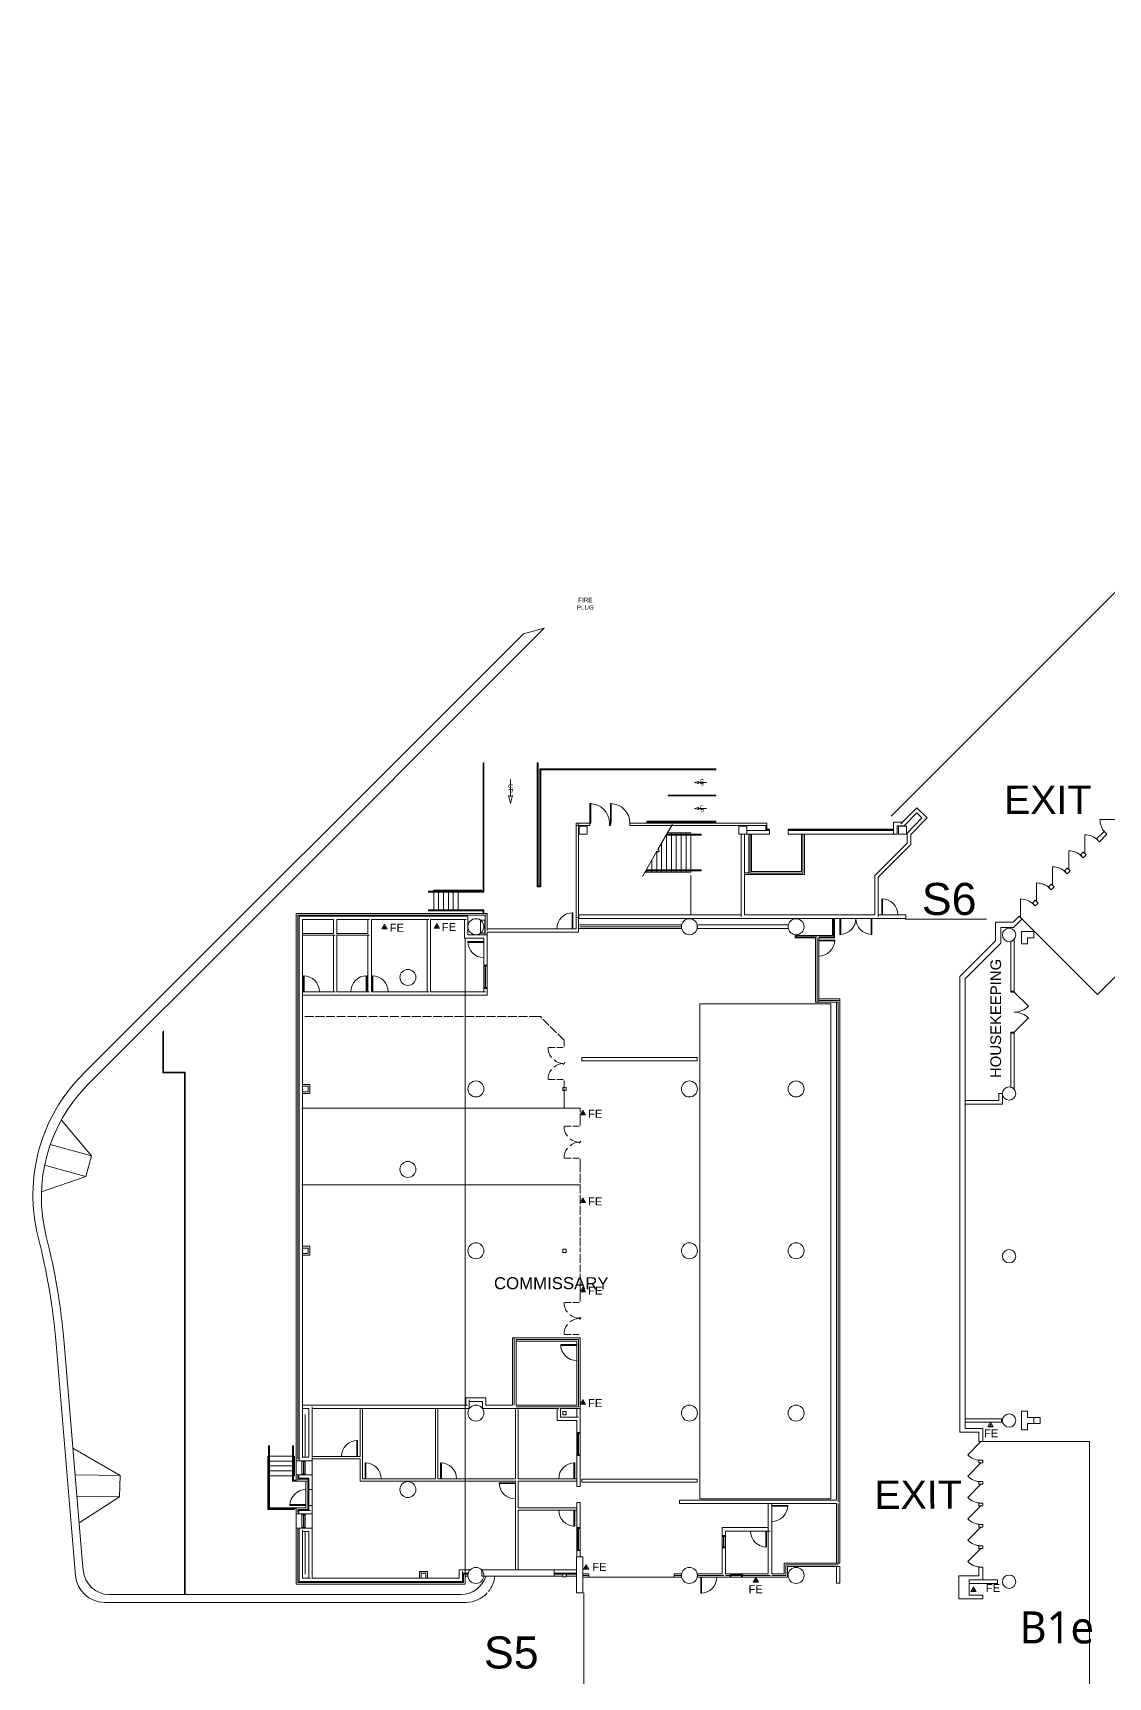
# Model space of a CAD drawing. Header units: inches. Extents: x -357 to 23496, y 116 to 10306.
# Drawn here: x -357 to 2060, y 5289 to 8987 of the extents above; entities that cross this region are included whole.
import ezdxf
from ezdxf.enums import TextEntityAlignment as Align

# ---------------------------------------------------------------- set-up
doc = ezdxf.new("R2010")
doc.units = ezdxf.units.IN
doc.header["$MEASUREMENT"] = 0
for name, color, linetype, true_color in [('Building', 7, 'Continuous', 0xffffff), ('Columns', 7, 'Continuous', 0xffffff), ('Exit Text', 7, 'Continuous', 0xffffff), ('Fire', 7, 'Continuous', 0xffffff), ('Text', 7, 'Continuous', 0xffffff)]:
    doc.layers.add(name, color=color, linetype=linetype, true_color=true_color)
doc.styles.add('Arial', font='Arial.ttf')
doc.styles.add('Trebuchet MS', font='trebuc.ttf')

msp = doc.modelspace()

# ---------------------------------------------------------------- linework, layer by layer
at = {"layer": 'Building', "color": 18, "lineweight": 5, "true_color": 0x000000, "transparency": 33554687}
for points in [[(12373.1, 8986.6), (12373.1, 7911.7), (2258.7, 7911.7), (1572, 7225.1)], [(-245, 6644.3), (745.7, 7635)], [(792.1, 7647.4), (118.8, 6974.1)], [(745.7, 7635), (792.1, 7647.4)], [(2810, 7239.9), (2810, 7205.9), (2398.5, 7205.9), (2238.7, 7365.7), (2231.3, 7358.3), (2401, 7188.6), (2036.1, 6823.7), (1860, 6999.8), (1846.5, 6986.3), (1806.6, 6986.3), (1806.6, 6944.2), (1726.5, 6864.1), (1726.5, 5839.1), (1769.5, 5839.1), (1769.5, 5818.1), (2018.5, 5818.1), (2018.5, 4822.2)], [(531.8, 7054.3), (656.8, 7054.3), (656.8, 7345.1), (654.8, 7345.1), (654.8, 7056.3), (531.8, 7056.3), (531.8, 7054.3)], [(784.7, 7066.2), (784.7, 7329), (1178, 7329), (1178, 7331), (782.7, 7331), (782.7, 7068.2), (778.7, 7068.2), (778.7, 7345.1), (776.7, 7345.1), (776.7, 7066.2), (784.7, 7066.2)], [(864.1, 7203.6), (895, 7203.6), (895, 7253.1), (896.8, 7253.1), (896.8, 7209.1), (895, 7209.1), (864.1, 7209.1)], [(941, 7209.1), (939, 7209.1), (939, 7203.6), (941, 7203.6), (941, 7253.1), (942.8, 7253.1), (942.8, 7209.1), (941, 7209.1)], [(1071, 7270.3), (1178, 7270.3), (1178, 7272.3), (1071, 7272.3), (1071, 7270.3)], [(1025, 7209.1), (1025, 7211.6), (1178, 7211.6), (1178, 7213.6), (1023, 7213.6), (1023, 7209.1)], [(1629.9, 7232.3), (1641.6, 7220.8), (1608.3, 7187), (1608.3, 7164.1), (1535.4, 7091.2)], [(1577.8, 7184.6), (1577.8, 7211.4), (1598.1, 7211.4)], [(1594.2, 7207.4), (1627, 7240.7), (1629.8, 7243.6), (1598.1, 7211.4)], [(1601.5, 7203.4), (1629.9, 7232.3)], [(1629.8, 7243.6), (1652.9, 7220.9), (1616.3, 7183.7)], [(2083.8, 7217.2), (2041.8, 7217.2)], [(864.1, 7209.1), (864.1, 6971.3), (664.1, 6971.3)], [(864.1, 6997), (869.6, 6997), (869.6, 7209.1)], [(888.6, 7184.6), (870.6, 7184.6), (870.6, 7202.6), (888.6, 7202.6), (888.6, 7184.6), (888.6, 7184.6)], [(1292.4, 7209.1), (1292.4, 7203.6), (985, 7203.6), (985, 7209.1), (1292.4, 7209.1)], [(1069, 7187.1), (1122.2, 7187.1), (1122.2, 7099.2), (1019, 7099.2)], [(1047.7, 7149.9), (1080.5, 7207.1)], [(1066.1, 7182.1), (1145.2, 7182.1), (1145.2, 7184.1), (1067.3, 7184.1)], [(1067.2, 7184), (1067.2, 7099.2)], [(1078.2, 7187.1), (1078.2, 7099.2)], [(1089.2, 7187.1), (1089.2, 7099.2)], [(1100.2, 7187.1), (1100.2, 7099.2)], [(1111.2, 7187.1), (1111.2, 7099.2)], [(1247.6, 7184.6), (1229.6, 7184.6), (1229.6, 7202.6), (1247.6, 7202.6), (1247.6, 7184.6), (1247.6, 7184.6)], [(1234.7, 6998.7), (1234.7, 7184.6)], [(1340.6, 7193.8), (1576.6, 7193.8), (1576.6, 7195.8), (1340.6, 7195.8), (1340.6, 7184.6), (1377.4, 7184.6), (1377.4, 7093.6), (1242.7, 7093.6)], [(1242.7, 7184.6), (1242.7, 7002.7), (1535.4, 7002.7), (1535.4, 7091.2), (1539.4, 7095.2), (1608.3, 7164.1)], [(1298.6, 7193.8), (1290.4, 7193.8), (1290.4, 7203.6), (1292.4, 7203.6), (1292.4, 7195.8), (1298.6, 7195.8), (1298.6, 7184.6), (1247.6, 7184.6)], [(1247.6, 7192.6), (1298.6, 7192.6)], [(1251.9, 7184.6), (1251.9, 7093.6)], [(1374, 7184.6), (1374, 7096.9), (1255.2, 7096.9), (1255.2, 7184.6)], [(1370.6, 7184.6), (1370.6, 7100.3), (1258.6, 7100.3), (1258.6, 7184.6)], [(1298.6, 7194.8), (1291.4, 7194.8), (1291.4, 7203.6)], [(1576.6, 7194.8), (1340.6, 7194.8)], [(1577.8, 7192.6), (1340.6, 7192.6)], [(1378, 7184.6), (1585.8, 7184.6), (1585.8, 7203.4), (1601.5, 7203.4)], [(1543.4, 7087.9), (1616.3, 7160.8), (1616.3, 7183.7)], [(1606.6, 7184.6), (1588.6, 7184.6), (1588.6, 7202.6), (1606.6, 7202.6), (1606.6, 7184.6), (1606.6, 7184.6)], [(2007.5, 7182.9), (2007.5, 7140.9)], [(2051, 7190.7), (2034, 7173.8), (2040.4, 7167.4), (2057.3, 7184.4), (2051, 7190.7)], [(1012.9, 7089.1), (1045.7, 7146.4)], [(1045.2, 7099.2), (1045.2, 7145.1)], [(1056.2, 7164.3), (1056.2, 7099.2)], [(1971.4, 7146.8), (1971.4, 7104.8)], [(2010.7, 7137.7), (2004.3, 7131.3), (1997.9, 7137.7), (2004.3, 7144.1), (2010.7, 7137.7)], [(1021.9, 7104.2), (1145.2, 7104.2), (1145.2, 7102.2), (1020.7, 7102.2)], [(1023.2, 7099.2), (1023.2, 7106.5)], [(1034.2, 7099.2), (1034.2, 7125.5)], [(1935.4, 7110.8), (1935.4, 7068.8)], [(1968.2, 7108), (1961.9, 7101.6), (1968.2, 7095.3), (1974.6, 7101.6), (1968.2, 7108)], [(1121.6, 7091.5), (1121.6, 7002.5)], [(1251.9, 7097.8), (1242.7, 7097.8)], [(1341.8, 7100.1), (1293.2, 7100.1)], [(1543.4, 6998.7), (1543.4, 7088.4)], [(1899.3, 7074.7), (1899.3, 7032.7)], [(1938.5, 7065.6), (1932.2, 7059.2), (1925.8, 7065.6), (1932.2, 7071.9), (1938.5, 7065.6)], [(543.8, 7056.3), (543.8, 7058.3), (652.8, 7058.3)], [(543.8, 7014.2), (543.8, 7054.3)], [(554.8, 7014.2), (554.8, 7054.3)], [(565.8, 7014.2), (565.8, 7054.3)], [(576.8, 7014.2), (576.8, 7054.3)], [(587.8, 7014.2), (587.8, 7054.3)], [(598.8, 7014.2), (598.8, 7054.3)], [(1551.3, 7038.9), (1553, 7038.9), (1553, 7002.9), (1551.3, 7002.9), (1551.3, 7038.9), (1551.3, 7038.9)], [(1863.2, 7038.6), (1863.2, 6996.6)], [(1896.1, 7035.9), (1889.7, 7029.5), (1896.1, 7023.1), (1902.5, 7029.5), (1896.1, 7035.9)], [(234.6, 5729.4), (234.6, 7006.3), (664.1, 7006.3), (664.1, 6967.5)], [(661.7, 7002.3), (238.6, 7002.3), (238.6, 5779.2), (241, 5779.2)], [(241, 5775.2), (241, 7000.1), (620.6, 7000.1)], [(248.3, 6961.2), (318.3, 6961.2), (318.3, 6992.5)], [(248.6, 6992.5), (248.6, 5782.8)], [(248.6, 6992.5), (318.3, 6992.5)], [(325.9, 6961.2), (395.9, 6961.2), (395.9, 6992.5), (391.5, 6992.5)], [(399.7, 6992.5), (325.9, 6992.5), (383.9, 6992.5)], [(325.9, 6959.4), (325.9, 6992.5)], [(403.5, 6992.5), (403.5, 6829.6), (532.7, 6829.6)], [(532.7, 6992.5), (403.5, 6992.5), (528.9, 6992.5), (528.9, 6829.6)], [(654.9, 7006.3), (654.9, 7012.3), (531.8, 7012.3), (531.8, 7014.2), (656.8, 7014.2), (656.8, 7006.3)], [(616.8, 6992.5), (536.5, 6992.5), (536.5, 6829.6), (660.3, 6829.6)], [(613, 6992.5), (613, 6950.7), (656.5, 6950.7), (656.5, 6829.6)], [(620.6, 6958.3), (620.6, 7000.1)], [(659, 6991.1), (659, 6962.1), (649, 6962.1), (649, 6991.1), (659, 6991.1), (659, 6991.1)], [(659.3, 6958.3), (659.3, 7002.3)], [(664.1, 6963.7), (869, 6963.7), (869, 6997)], [(856.7, 7007.7), (855, 7007.7), (855, 6971.7), (856.7, 6971.7), (856.7, 7007.7), (856.7, 7007.7)], [(1234.7, 7002.7), (870.1, 7002.7), (870.1, 6994.7)], [(870.1, 6994.7), (1605.2, 6994.7)], [(1453.3, 5682.6), (1453.3, 6806.4), (1401.9, 6806.4), (1401.9, 6951.3), (1356.2, 6951.3), (1356.2, 6958.2), (1361.1, 6958.2), (1361.1, 6956.2), (1442.4, 6956.2), (1442.4, 6994.7)], [(1409.5, 6806.4), (1409.5, 6951.3), (1445, 6951.3), (1445, 6994.7)], [(1440.2, 6994.7), (1440.2, 6956.2)], [(1458.8, 6994.9), (1458.8, 6958.9), (1457, 6958.9), (1457, 6994.9), (1458.8, 6994.9), (1458.8, 6994.9)], [(1529, 6958.9), (1527.3, 6958.9), (1527.3, 6994.9), (1529, 6994.9), (1529, 6958.9), (1529, 6958.9)], [(1605.2, 6994.7), (1605.2, 7002.7), (1543.4, 7002.7)], [(1786.4, 6992.9), (1604, 6992.9)], [(1866.4, 6993.4), (1847.2, 6974.3), (1818.6, 6974.3), (1818.6, 6939.2), (1738.5, 6859.1), (1738.5, 5848), (1778.5, 5848), (1778.5, 5818.1)], [(118.8, 6974.1), (-232.9, 6622.4)], [(664.1, 6963.7), (664.1, 6822), (248.3, 6822)], [(322.1, 6957.6), (248.3, 6957.6)], [(318.3, 6957.6), (318.3, 6829.6)], [(399.7, 6829.6), (325.9, 6829.6), (325.9, 6957.6), (399.7, 6957.6)], [(395.9, 6829.6), (395.9, 6957.6)], [(664.1, 6958.3), (620.6, 6958.3)], [(869, 6972.2), (1100.6, 6972.2), (1100.6, 6980.2)], [(869, 6980.2), (1100.6, 6980.2)], [(1100.6, 6976.2), (872.1, 6976.2)], [(1340.6, 6972.3), (1136.2, 6972.3), (1136.2, 6980.3), (1340.6, 6980.3), (1340.6, 6972.3), (1340.6, 6972.3)], [(1405.7, 6953.7), (1405.7, 6953.5), (1358.4, 6953.5), (1358.4, 6958.2)], [(1445, 6953.5), (1409.5, 6953.5), (1409.5, 6953.7)], [(614.6, 6950.4), (614.6, 5497.3), (234.6, 5497.3), (234.6, 5669.4)], [(656.5, 6942.7), (620.5, 6942.7), (620.5, 6942.7), (620.5, 6940.9), (656.5, 6940.9)], [(1405.7, 6806.4), (1405.7, 6951.3)], [(1445.3, 6946.2), (1445.3, 6944.5), (1409.3, 6944.5), (1409.3, 6946.2), (1445.3, 6946.2), (1445.3, 6946.2)], [(1841.2, 6829.1), (1841.2, 6943.4)], [(1849.2, 6948.6), (1849.2, 6829.1)], [(656.5, 6889.6), (664.1, 6889.6)], [(656.5, 6887.6), (664.1, 6887.6)], [(659.3, 6887.6), (659.3, 6839.6)], [(660.3, 6887.6), (660.3, 6839.6)], [(250.8, 6829.6), (250.8, 6865.6), (252.6, 6865.6), (252.6, 6829.6)], [(393.5, 6866), (391.7, 6866), (391.7, 6830), (393.5, 6830), (393.5, 6866), (393.5, 6866)], [(405.4, 6829.6), (405.4, 6865.6), (407.2, 6865.6), (407.2, 6829.6)], [(248.3, 6829.6), (322.1, 6829.6)], [(656.5, 6839.6), (664.1, 6839.6)], [(664.1, 6837.6), (656.5, 6837.6)], [(1303.7, 5678.7), (1303.7, 5521.1), (1331.6, 5521.1), (1331.6, 5544.7), (1457.1, 5544.7), (1457.1, 6814.1), (1409.5, 6814.1)], [(1409.5, 6810.3), (1457.1, 6810.3)], [(1449.5, 5686.4), (1449.5, 6806.4)], [(1841.2, 6831.1), (1849.2, 6831.1)], [(1849.2, 6829.1), (1841.2, 6829.1)], [(1881, 6797.3), (1849.2, 6829.1)], [(274.3, 6774), (254.3, 6774)], [(298.3, 6774), (278.3, 6774)], [(321.7, 6774), (301.7, 6774)], [(345.7, 6774), (325.7, 6774)], [(369.7, 6774), (349.7, 6774)], [(393.7, 6774), (373.7, 6774)], [(417.7, 6774), (397.7, 6774)], [(441.7, 6774), (421.7, 6774)], [(465.7, 6774), (445.7, 6774)], [(490.6, 6774), (470.6, 6774)], [(514.6, 6774), (494.6, 6774)], [(538.6, 6774), (518.6, 6774)], [(562.6, 6774), (542.6, 6774)], [(586.6, 6774), (566.6, 6774)], [(610.6, 6774), (590.6, 6774)], [(634.6, 6774), (614.6, 6774)], [(658.6, 6774), (638.6, 6774)], [(682.6, 6774), (662.6, 6774)], [(664.1, 6774), (681.9, 6774)], [(706.6, 6774), (686.6, 6774)], [(730.6, 6774), (710.6, 6774)], [(754.6, 6774), (734.6, 6774)], [(758.6, 6774), (783.7, 6774), (786.9, 6770.8)], [(789.1, 6768.5), (803.3, 6754.4)], [(1436.3, 5689.8), (1142.1, 5689.8), (1142.1, 6802.7), (1436.3, 6802.7), (1436.3, 5689.8), (1436.3, 5689.8)], [(1849.2, 6739.1), (1881, 6771)], [(-16.4, 5474.1), (-16.4, 6647.4), (-65, 6647.4), (-65, 6740.8)], [(-14.9, 5474.1), (-14.9, 6648.9), (-63.5, 6648.9), (-63.5, 6742.3)], [(805.7, 6751.9), (819.9, 6737.8)], [(822.7, 6735), (836.8, 6720.8), (836.8, 6706.6)], [(1841.2, 6615.7), (1841.2, 6739.1)], [(1841.2, 6739.1), (1849.2, 6739.1)], [(1841.2, 6737.1), (1849.2, 6737.1)], [(1849.2, 6739.1), (1849.2, 6610.5)], [(816.8, 6704.6), (802.8, 6704.6)], [(834.8, 6704.6), (820.8, 6704.6)], [(838.8, 6670.6), (834.8, 6666.6), (838.8, 6670.6)], [(876.8, 6681.8), (1136.1, 6681.8), (1136.1, 6674.8), (876.8, 6674.8), (876.8, 6681.8), (876.8, 6681.8)], [(248.3, 6601.2), (265.1, 6601.2), (265.1, 6621.4), (248.3, 6621.4)], [(816.8, 6632.6), (802.8, 6632.6)], [(834.8, 6632.6), (820.8, 6632.6)], [(836.8, 6630.6), (836.8, 6616.1)], [(248.3, 6605.2), (261.1, 6605.2), (261.1, 6617.4), (248.3, 6617.4)], [(841.2, 6607.7), (834, 6607.7), (834, 6614.9), (841.2, 6614.9), (841.2, 6607.7), (841.2, 6607.7)], [(836.8, 6612.1), (836.8, 6586.6)], [(836.8, 6568.1), (836.8, 6586.9)], [(1738.5, 6577.1), (1822.5, 6577.1), (1822.5, 6601.1), (1814.5, 6601.1), (1814.5, 6585.1), (1738.5, 6585.1)], [(247.6, 6568.1), (872.8, 6568.1)], [(872.8, 6559.1), (872.8, 6568.1)], [(872.8, 6529.1), (872.8, 6555.1)], [(-331.1, 6440), (-238.5, 6414.5), (-225.8, 6460.8), (-293.6, 6541.7)], [(852.8, 6527.6), (838.8, 6527.6)], [(870.8, 6527.6), (856.8, 6527.6)], [(-318.3, 6486.3), (-225.8, 6460.8)], [(874.8, 6493.6), (870.8, 6489.6), (874.8, 6493.6)], [(852.8, 6455.6), (838.8, 6455.6)], [(870.8, 6455.6), (856.8, 6455.6)], [(872.8, 6454.1), (872.8, 6424.1)], [(-238.5, 6414.5), (-338.2, 6379.8)], [(872.8, 6420.1), (872.8, 6400.1)], [(872.8, 6395.8), (247.6, 6395.8)], [(872.8, 6396.1), (872.8, 6376.1)], [(872.8, 6372.1), (872.8, 6352.1)], [(872.8, 6328.1), (872.8, 6348.1)], [(872.8, 6304.1), (872.8, 6324.1)], [(872.8, 6280.6), (872.8, 6300.6)], [(248.3, 6237.2), (265.1, 6237.2), (265.1, 6257.4), (248.3, 6257.4)], [(248.3, 6241.2), (261.1, 6241.2), (261.1, 6253.4), (248.3, 6253.4)], [(841.2, 6243.7), (834, 6243.7), (834, 6250.9), (841.2, 6250.9), (841.2, 6243.7), (841.2, 6243.7)], [(872.8, 6257.6), (872.8, 6277.6)], [(872.8, 6244.1), (872.8, 6254.6)], [(872.8, 6220.1), (872.8, 6240.1)], [(872.8, 6199.4), (872.8, 6216.1)], [(872.8, 6181.4), (872.8, 6195.4)], [(872.8, 6157.4), (872.8, 6177.4)], [(872.8, 6133.4), (872.8, 6153.4)], [(852.8, 6131.4), (838.8, 6131.4)], [(870.8, 6131.4), (856.8, 6131.4)], [(874.8, 6093.4), (870.8, 6097.4), (874.8, 6093.4)], [(874.8, 6097.4), (870.8, 6093.4), (874.8, 6097.4)], [(-261.4, 5516.8), (-265.2, 5561.1), (-305.2, 6038.4)], [(-247.1, 5561.1), (-287.3, 6039.9)], [(721.2, 6051.9), (721.2, 5900.3), (661.2, 5900.3), (661.2, 5916.3), (616.1, 5916.3), (616.1, 5900.3)], [(872.8, 6051.9), (721.2, 6051.9)], [(725, 5900.3), (725, 6051.9)], [(728.8, 5896.5), (869, 5896.5), (869, 6048.1), (728.8, 6048.1), (728.8, 5900.3), (865.2, 5900.3), (865.2, 6044.3), (728.8, 6044.3)], [(821.1, 5892.7), (821.1, 5865.7), (865.2, 5865.7), (865.2, 5717.2), (872.8, 5717.2), (872.8, 6051.9)], [(865.2, 6036.3), (829.2, 6036.3), (829.2, 6036.3), (829.2, 6034.6), (865.2, 6034.6)], [(852.8, 6059.4), (838.8, 6059.4)], [(870.8, 6059.4), (856.8, 6059.4)], [(248.3, 5900.3), (619.9, 5900.3)], [(248.3, 5782.9), (262.7, 5782.9), (262.7, 5892.7), (248.3, 5892.7)], [(270.4, 5892.7), (623.8, 5892.7), (623.8, 5912.5)], [(270.4, 5511.2), (270.4, 5896.5)], [(270.4, 5784.7), (378.4, 5784.7), (378.4, 5892.7)], [(383.6, 5892.7), (383.6, 5734.7), (548, 5734.7), (548, 5892.7)], [(553.3, 5892.7), (553.3, 5734.7), (728, 5734.7), (728, 5890.1)], [(623.8, 5908.7), (653.6, 5908.7), (653.6, 5892.7), (824.9, 5892.7)], [(733.3, 5890.1), (733.3, 5734.7), (865.2, 5734.7)], [(869, 5873.3), (828.7, 5873.3), (828.7, 5892.7), (872.8, 5892.7)], [(841.2, 5878.7), (834, 5878.7), (834, 5885.9), (841.2, 5885.9), (841.2, 5878.7), (841.2, 5878.7)], [(865.2, 5873.3), (865.2, 5892.7)], [(254.6, 5879), (254.6, 5782.9)], [(256.6, 5669.4), (174.6, 5669.4), (174.6, 5808.4), (172.6, 5808.4), (172.6, 5667.4), (234.6, 5667.4)], [(234.6, 5731.4), (228.6, 5731.4), (228.6, 5808.4), (226.6, 5808.4), (226.6, 5729.4), (258.6, 5729.4)], [(372.4, 5784.7), (372.4, 5820.7), (372.4, 5820.7), (370.6, 5820.7), (370.6, 5784.7)], [(865.2, 5838.6), (872.8, 5838.6)], [(865.2, 5836.6), (872.8, 5836.6)], [(868, 5836.6), (868, 5788.6)], [(869, 5836.6), (869, 5788.6)], [(1774, 5818.1), (1744.3, 5788.4)], [(-253.3, 5635.2), (-162.4, 5693.7), (-161.6, 5741.7), (-267.4, 5803.4)], [(230.6, 5785.4), (170.6, 5785.4)], [(230.6, 5785.4), (230.6, 5741.4), (170.6, 5741.4)], [(230.6, 5665.4), (170.6, 5665.4), (170.6, 5785.4)], [(230.6, 5774.4), (170.6, 5774.4)], [(270.4, 5775.2), (234.6, 5775.2)], [(247, 5743.2), (247, 5775.2)], [(254.6, 5773.2), (247, 5773.2)], [(250.8, 5745.2), (250.8, 5773.2)], [(251.8, 5745.2), (251.8, 5773.2)], [(254.6, 5775.2), (254.6, 5743.2)], [(728, 5529.8), (728, 5729.4), (378.4, 5729.4), (378.4, 5779.4), (270.4, 5779.4)], [(389.6, 5770.4), (391.4, 5770.4), (391.4, 5734.4), (389.6, 5734.4), (389.6, 5770.4), (389.6, 5770.4)], [(559.3, 5770.4), (561, 5770.4), (561, 5734.4), (559.3, 5734.4), (559.3, 5770.4), (559.3, 5770.4)], [(860.8, 5770.4), (859.1, 5770.4), (859.1, 5734.4), (860.8, 5734.4), (860.8, 5770.4), (860.8, 5770.4)], [(865.2, 5788.6), (872.8, 5788.6)], [(872.8, 5786.6), (865.2, 5786.6)], [(1774, 5770.1), (1744.3, 5740.4)], [(1769.5, 5776.1), (1778.5, 5776.1), (1778.5, 5770.1), (1769.5, 5770.1), (1769.5, 5776.1)], [(-262.4, 5743.3), (-161.6, 5741.7)], [(230.6, 5763.4), (170.6, 5763.4)], [(230.6, 5752.4), (170.6, 5752.4)], [(270.4, 5743.2), (234.6, 5743.2)], [(238.6, 5731.4), (238.6, 5741.2)], [(238.6, 5733.4), (260.6, 5733.4), (260.6, 5665.6)], [(240.7, 5743.2), (240.7, 5735.6), (262.7, 5735.6), (262.7, 5663.2)], [(254.6, 5745.2), (247, 5745.2)], [(876.8, 5733.8), (1136.1, 5733.8), (1136.1, 5726.8), (876.8, 5726.8), (876.8, 5733.8), (876.8, 5733.8)], [(-162.4, 5693.7), (-258.4, 5695.3)], [(256.6, 5729.4), (256.6, 5667.4)], [(262.1, 5710.7), (270.4, 5710.7)], [(691, 5725.7), (691, 5723.9), (727, 5723.9), (727, 5725.7), (691, 5725.7), (691, 5725.7)], [(865.2, 5729.4), (733.3, 5729.4), (733.3, 5669.4), (865.2, 5669.4)], [(1774, 5722.1), (1744.3, 5692.4)], [(1778.5, 5722.1), (1769.5, 5722.1), (1769.5, 5728.1), (1778.5, 5728.1), (1778.5, 5722.1)], [(256.6, 5674.7), (220.6, 5674.7), (220.6, 5674.7), (220.6, 5676.4), (256.6, 5676.4)], [(240.7, 5659.6), (238.6, 5659.6), (238.6, 5665.4), (260.6, 5665.4)], [(266.6, 5663.2), (240.7, 5663.2), (240.7, 5655.6)], [(261.4, 5674.7), (270.4, 5674.7)], [(865.2, 5664.2), (733.3, 5664.2), (733.3, 5529.8)], [(860.8, 5664.2), (860.8, 5628.2), (860.8, 5628.2), (859.1, 5628.2), (859.1, 5664.2)], [(872.8, 5681.2), (865.2, 5681.1)], [(872.8, 5559.2), (872.8, 5681.2), (865.2, 5681.2)], [(865.2, 5681.2), (865.2, 5559.2)], [(1449.5, 5678.7), (1096.1, 5678.7), (1096.1, 5686.4), (1449.5, 5686.4)], [(1200.1, 5617.1), (1200.1, 5521.1), (1296.1, 5521.1), (1296.1, 5678.7)], [(1303.7, 5674.7), (1339.7, 5674.7), (1339.7, 5674.7), (1339.7, 5673), (1303.7, 5673)], [(1449.5, 5544.7), (1449.5, 5678.7)], [(1453.3, 5544.7), (1453.3, 5678.7)], [(1774, 5674.1), (1744.3, 5644.4)], [(1769.5, 5680.1), (1778.5, 5680.1), (1778.5, 5674.1), (1769.5, 5674.1), (1769.5, 5680.1)], [(234.6, 5655.6), (270.4, 5655.6)], [(234.6, 5623.6), (270.4, 5623.6)], [(238.6, 5621.6), (238.6, 5501.3), (610.6, 5501.3), (610.6, 5519.8), (620.6, 5519.8), (620.6, 5515.8), (614.6, 5515.8)], [(241, 5623.6), (241, 5503.6)], [(247, 5623.6), (247, 5655.6)], [(254.6, 5653.6), (247, 5653.6)], [(254.6, 5625.6), (247, 5625.6)], [(250.8, 5625.6), (250.8, 5653.6)], [(251.8, 5625.6), (251.8, 5653.6)], [(254.6, 5655.6), (254.6, 5623.6)], [(872.8, 5625.1), (865.2, 5625.1)], [(865.2, 5623.1), (872.8, 5623.1)], [(868, 5623.1), (868, 5575.1)], [(869, 5623.1), (869, 5575.1)], [(1339.2, 5513.5), (1136.5, 5513.5), (1136.5, 5521.1), (1192.5, 5521.1), (1192.5, 5624.7), (1296.1, 5624.7)], [(1774, 5626.1), (1744.3, 5596.4)], [(1778.5, 5632.1), (1769.5, 5632.1), (1769.5, 5626.1), (1778.5, 5626.1), (1778.5, 5632.1)], [(248.6, 5511.2), (248.6, 5619.8)], [(262.7, 5511.2), (262.7, 5616), (248.6, 5616)], [(254.6, 5616), (254.6, 5520.4)], [(1192.5, 5607.1), (1200.1, 5607.1)], [(1200.1, 5605.1), (1192.5, 5605.1)], [(1195.3, 5605.1), (1195.3, 5581.1)], [(1196.3, 5605.1), (1196.3, 5581.1)], [(1200.1, 5617.1), (1299.9, 5617.1)], [(1292.1, 5617.1), (1292.1, 5581.1), (1290.4, 5581.1), (1290.4, 5617.1)], [(1769.5, 5578.1), (1778.5, 5578.1), (1778.5, 5584.1), (1769.5, 5584.1), (1769.5, 5578.1)], [(-244.4, 5529.1), (-247.1, 5561.1)], [(879, 5478), (865, 5478), (865, 5559.2)], [(879, 5478), (879, 5559.2), (865, 5559.2)], [(865.2, 5575.1), (872.8, 5575.1)], [(865.2, 5573.1), (872.8, 5573.1)], [(1192.5, 5581.1), (1200.1, 5581.1)], [(1200.1, 5579.1), (1192.5, 5579.1)], [(1774, 5578.1), (1744.3, 5548.4)], [(608.4, 5526.1), (608.4, 5503.5), (241, 5503.5)], [(248.6, 5511.1), (266.5, 5511.1)], [(270.3, 5511.1), (600.8, 5511.1), (600.8, 5529.8), (625.6, 5529.8)], [(515.5, 5523.5), (515.5, 5511.2), (511.5, 5511.2), (511.5, 5526.3)], [(511.5, 5526.3), (529.8, 5526.3), (529.8, 5511.2), (525.8, 5511.2), (525.8, 5522.3)], [(527.1, 5522.3), (515.5, 5522.3)], [(621.3, 5522.2), (608.4, 5522.2)], [(651.4, 5529.8), (865, 5529.8)], [(833, 5515.9), (651.6, 5515.9), (651.6, 5529.8)], [(814.4, 5529.8), (814.4, 5515.9), (814.4, 5515.9)], [(865, 5522.2), (814.4, 5522.2), (814.4, 5529.8)], [(833, 5519.9), (814.4, 5519.9)], [(841.2, 5513.7), (834, 5513.7), (834, 5520.9), (841.2, 5520.9), (841.2, 5513.7), (841.2, 5513.7)], [(865, 5515.9), (842.3, 5515.9), (842.3, 5519.9), (865, 5519.9)], [(1084.6, 5513.5), (1084.6, 5521.1), (1100.7, 5521.1), (1100.7, 5513.5), (879, 5513.5)], [(879, 5521.1), (892.6, 5521.1), (892.6, 5513.5)], [(879, 5517.3), (892.6, 5517.3)], [(1084.6, 5517.3), (1100.7, 5517.3)], [(1136.5, 5517.3), (1196.3, 5517.3)], [(1144.5, 5513.5), (1144.5, 5477.5), (1144.5, 5477.5), (1146.2, 5477.5), (1146.2, 5513.5)], [(1200.1, 5517.3), (1210.1, 5517.3)], [(1210.1, 5513.5), (1210.1, 5521.1)], [(1212.1, 5513.5), (1212.1, 5521.1)], [(1236.1, 5518.3), (1212.1, 5518.3)], [(1236.1, 5517.3), (1212.1, 5517.3)], [(1236.1, 5513.5), (1236.1, 5521.1)], [(1238.1, 5521.1), (1238.1, 5513.5)], [(1238.1, 5517.3), (1299.9, 5517.3)], [(1303.7, 5517.3), (1335.4, 5517.3), (1335.4, 5540.9), (1453.3, 5540.9)], [(1339.2, 5513.5), (1339.2, 5537.1), (1457.1, 5537.1), (1457.1, 5500.1), (1449.5, 5500.1), (1449.5, 5537.1)], [(1747.5, 5473.1), (1747.5, 5507.1), (1778.5, 5507.1), (1778.5, 5536.1), (1769.5, 5536.1), (1769.5, 5516.1), (1724.2, 5516.1), (1724.2, 5464.2), (1778.5, 5464.2), (1778.5, 5473.1), (1747.5, 5473.1)], [(-185.6, 5474.1), (605.3, 5474.1)], [(881.6, 5478), (881.6, 5192.6)], [(-196.7, 5456.3), (616.5, 5456.3)]]:
    msp.add_lwpolyline(points, dxfattribs=at).dxf.unprotected_set("ltscale", 0)
for centre, radius, start, end in [((895, 7209.1), 44, 0, 90), ((941, 7209.1), 44, 0, 90), ((2083.8, 7217.2), 42, 180, -135.938), ((2007.5, 7140.9), 42, 45.938, 90), ((1048.1, 7147.3), 2.58, -159.315, 99.702), ((1971.4, 7104.8), 42, 45.938, 90), ((1935.4, 7068.8), 42, 45.938, 90), ((1899.3, 7032.7), 42, 45.938, 90), ((1551.3, 7002.9), 36, 0, 90), ((1863.2, 6996.6), 42, 45.938, 90), ((856.7, 6971.7), 36, 90, 180), ((1457, 6994.9), 36, -87.214, 0), ((1529, 6994.9), 36, 180, -92.786), ((656.5, 6942.7), 36, 180, -90), ((1409.3, 6946.2), 36, -90, 0), ((1837.5, 6957.9), 15, -75.5225, -38.4332), ((250.8, 6829.6), 36, 0, 90), ((393.5, 6830), 36, 90, 180), ((405.4, 6829.6), 36, 0, 90), ((1849.2, 6829.1), 45, -90, -45), ((1849.2, 6739.1), 45, 45, 90), ((836.8, 6704.6), 36, -179.951, -141.871), ((836.8, 6704.6), 36, -128.635, -93.789), ((836.8, 6632.6), 36, 93.789, 128.635), ((26.5, 6372.7), 384, 135, -165.686), ((21.6, 6367.8), 360, 135, -165.797), ((836.8, 6632.6), 36, 141.871, 179.951), ((1837.5, 6601.1), 15, 38.4332, 75.5225), ((872.8, 6527.6), 36, -179.951, -141.871), ((872.8, 6455.6), 36, 141.871, 179.951), ((872.8, 6527.6), 36, -128.635, -93.789), ((872.8, 6455.6), 36, 93.789, 128.635), ((-1763.7, 5915.9), 1463.6, 4.8, 14.314), ((-1763.7, 5915.9), 1481.6, 4.8, 14.203), ((872.8, 6131.4), 36, -179.951, -141.871), ((872.8, 6131.4), 36, -128.635, -93.789), ((872.8, 6059.4), 36, 141.871, 179.951), ((872.8, 6059.4), 36, 93.789, 128.635), ((865.2, 6036.3), 36, 180, -90), ((372.4, 5784.7), 36, 90, 180), ((389.6, 5734.4), 36, 0, 90), ((559.3, 5734.4), 36, 0, 90), ((860.8, 5734.4), 36, 90, 180), ((1774, 5818.1), 42, -135, -89.0393), ((1774, 5770.1), 42, -135, -89.0393), ((256.6, 5674.7), 36, 90, 180), ((727, 5725.7), 36, 180, -90), ((860.8, 5664.2), 36, 180, -90), ((1303.7, 5674.7), 36, -90, 0), ((1774, 5722.1), 42, -135, -89.0393), ((1774, 5674.1), 42, -135, -89.0393), ((1292.1, 5617.1), 36, 180, -90), ((1774, 5626.1), 42, -135, -89.0393), ((1774, 5578.1), 42, -135, -89.0393), ((-195.7, 5522.3), 66, -175.2, -90.942), ((-184.6, 5534.1), 60, -175.199, -90.942), ((604.3, 5534.1), 60, -89.059, -17.719), ((615.4, 5522.3), 66, -38.388, -5.599), ((1144.5, 5513.5), 36, -90, 0), ((615.4, 5522.3), 66, -89.058, -42.307)]:
    msp.add_arc(centre, radius, start, end, dxfattribs=at).dxf.unprotected_set("ltscale", 0)
at = {"layer": 'Columns', "color": 6, "lineweight": 5, "transparency": 33554687}
for points in [[(1865, 6937.4), (1865, 6965.4), (1893, 6965.4), (1893, 6951.4), (1879, 6951.4), (1879, 6937.4), (1865, 6937.4)], [(1879, 5844.6), (1865, 5844.6), (1865, 5886.6), (1879, 5886.6), (1879, 5872.6), (1907, 5872.6), (1907, 5858.6), (1879, 5858.6), (1879, 5844.6)], [(1738.5, 5869.6), (1820.5, 5869.6), (1820.5, 5861.6), (1738.5, 5861.6)], [(1893, 5872.6), (1893, 5858.6)], [(1747.5, 5507.1), (1811.2, 5507.1), (1811.2, 5499.1), (1747.5, 5499.1)]]:
    msp.add_lwpolyline(points, dxfattribs=at).dxf.unprotected_set("ltscale", 0)
for centre, radius in [((638.6, 6976.3), 18), ((1118.6, 6976.3), 18), ((1358.6, 6976.3), 18), ((1837.5, 6957.9), 15), ((485.6, 6862.3), 18), ((638.6, 6611.3), 18), ((1118.6, 6611.3), 18), ((1358.6, 6611.3), 18), ((1837.5, 6601.1), 15), ((485.6, 6430.3), 18), ((638.6, 6247.3), 18), ((1118.6, 6247.3), 18), ((1358.6, 6247.3), 18), ((1837.5, 6235.1), 15), ((638.6, 5882.3), 18), ((1118.6, 5882.3), 18), ((1358.6, 5882.3), 18), ((1837.5, 5865.6), 15), ((485.6, 5710.3), 18), ((638.6, 5517.3), 18), ((1118.6, 5517.3), 18), ((1358.6, 5517.3), 18), ((1837.5, 5503.1), 15)]:
    msp.add_circle(centre, radius, dxfattribs=at).dxf.unprotected_set("ltscale", 0)
at = {"layer": 'Fire', "color": 1, "lineweight": 5, "transparency": 33554687}
for points in [[(439.4, 6971.4), (433.4, 6981.8), (427.4, 6971.4), (439.4, 6971.4)], [(430.9, 6973.4), (435.9, 6973.4), (433.4, 6977.8), (430.9, 6973.4)], [(556.4, 6973.2), (550.4, 6983.6), (544.4, 6973.2), (556.4, 6973.2)], [(547.8, 6975.2), (552.9, 6975.2), (550.4, 6979.6), (547.8, 6975.2)], [(885.3, 6553.1), (879.3, 6563.5), (873.3, 6553.1), (885.3, 6553.1)], [(876.8, 6555.1), (881.9, 6555.1), (879.3, 6559.5), (876.8, 6555.1)], [(885.3, 6356.1), (879.3, 6366.5), (873.3, 6356.1), (885.3, 6356.1)], [(876.8, 6358.1), (881.9, 6358.1), (879.3, 6362.5), (876.8, 6358.1)], [(885.3, 6155.3), (879.3, 6165.7), (873.3, 6155.3), (885.3, 6155.3)], [(876.8, 6157.3), (881.9, 6157.3), (879.3, 6161.7), (876.8, 6157.3)], [(885.3, 5902.5), (879.3, 5912.9), (873.3, 5902.5), (885.3, 5902.5)], [(876.8, 5904.5), (881.9, 5904.5), (879.3, 5908.9), (876.8, 5904.5)], [(1801.7, 5851.2), (1795.7, 5861.6), (1789.7, 5851.2), (1801.7, 5851.2)], [(1793.2, 5853.2), (1798.2, 5853.2), (1795.7, 5857.6), (1793.2, 5853.2)], [(892.4, 5531.5), (886.4, 5541.9), (880.4, 5531.5), (892.4, 5531.5)], [(883.8, 5533.5), (888.9, 5533.5), (886.4, 5537.9), (883.8, 5533.5)], [(1273.7, 5501.7), (1267.7, 5512.1), (1261.7, 5501.7), (1273.7, 5501.7)], [(1265.2, 5503.7), (1270.3, 5503.7), (1267.7, 5508.1), (1265.2, 5503.7)], [(1763.7, 5481.4), (1757.7, 5491.8), (1751.7, 5481.4), (1763.7, 5481.4)], [(1755.2, 5483.4), (1760.3, 5483.4), (1757.7, 5487.8), (1755.2, 5483.4)]]:
    msp.add_lwpolyline(points, dxfattribs=at).dxf.unprotected_set("ltscale", 0)
at = {"layer": 'Text', "color": 18, "lineweight": 5, "true_color": 0x000000, "transparency": 33554687}
for points in [[(716.7, 7269.1), (716.7, 7307.3)], [(1139.3, 7298.4), (1130.3, 7300.6), (1139.3, 7302.9), (1138.2, 7300.6), (1139.3, 7298.4)], [(1138.2, 7300.6), (1157.3, 7300.6)], [(721.2, 7271.3), (716.7, 7253.3), (712.2, 7271.3), (716.7, 7269.1), (721.2, 7271.3)], [(1139.3, 7239.7), (1130.3, 7241.9), (1139.3, 7244.2), (1138.2, 7241.9), (1139.3, 7239.7)], [(1138.2, 7241.9), (1157.3, 7241.9)]]:
    msp.add_lwpolyline(points, dxfattribs=at).dxf.unprotected_set("ltscale", 0)

# ---------------------------------------------------------------- texts
at = {"layer": 'Exit Text', "color": 1, "style": 'Arial'}
for p in [(1924.4, 7230.1), (1632.9, 5667)]:
    msp.add_text('EXIT', height=63.28, rotation=0.0178, dxfattribs=at).set_placement(p, align=Align.CENTER)
at = {"layer": 'Fire', "color": 1, "style": 'Arial'}
for p in [(460.9, 6964.8), (577.9, 6966.6), (906.9, 6546.5), (906.9, 6349.4), (906.9, 6148.7), (906.9, 5895.9), (1796.9, 5827.7), (916.5, 5527.4), (1267.7, 5477.1), (1801.1, 5479.9)]:
    msp.add_text('FE', height=18, rotation=360, dxfattribs=at).set_placement(p, align=Align.CENTER)
at = {"layer": 'Text', "color": 18, "true_color": 0x000000}
for s, height, rotation, style, p in [('PLUG', 10, 360, 'Arial', (884.6, 7689.3)), ('FIRE', 10, 360, 'Arial', (884.6, 7706)), ('S6', 72, 360, 'Arial', (1702.7, 7002.7)), ('HOUSEKEEPING', 24, 90, 'Arial', (1819.4, 6770)), ('COMMISSARY', 27, 360, 'Arial', (808.1, 6161)), ('B1e', 72, 360, 'Trebuchet MS', (1944.6, 5364.4)), ('S5', 72, 360, 'Arial', (718.1, 5307.9))]:
    msp.add_text(s, height=height, rotation=rotation, dxfattribs=dict(at, style=style)).set_placement(p, align=Align.CENTER)
at = {"layer": 'Text', "color": 18, "true_color": 0x000000, "style": 'Arial'}
for height, p in [(10, (716.7, 7287.2)), (8, (1146.6, 7300.6)), (8, (1146.6, 7241.9))]:
    msp.add_text('UP', height=height, rotation=270, dxfattribs=at).set_placement(p, align=Align.MIDDLE_CENTER)

doc.saveas('drawing.dxf')
